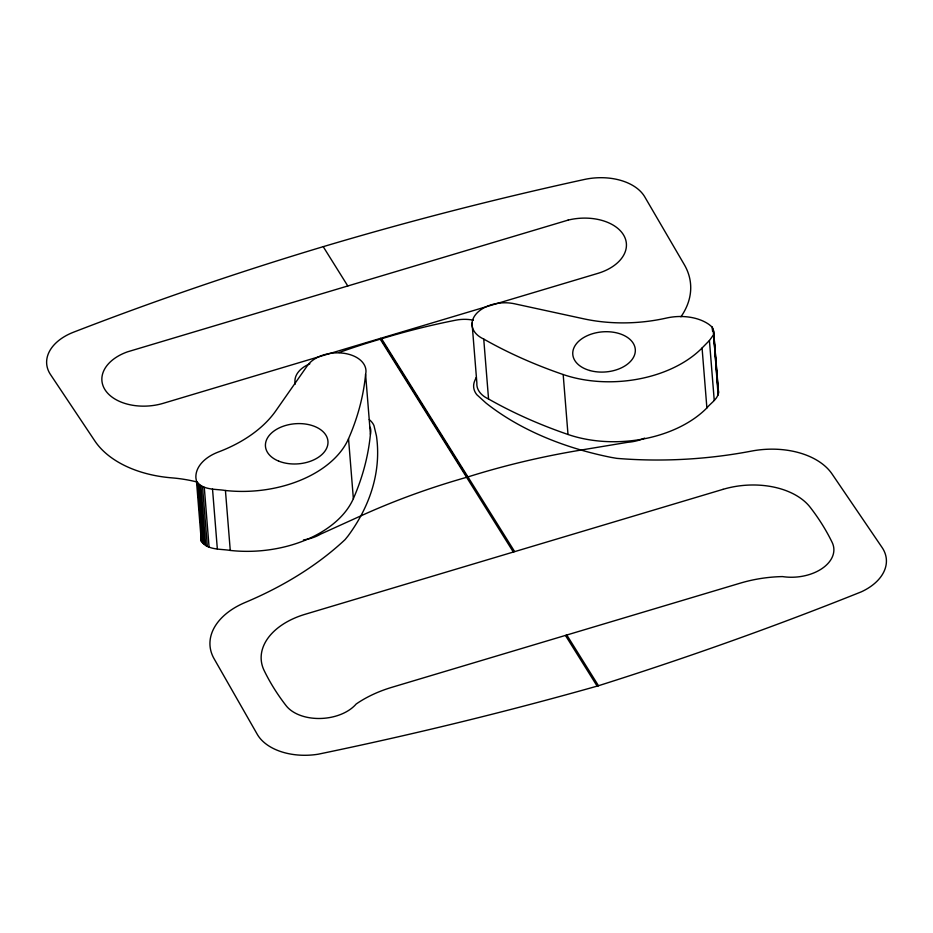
<?xml version="1.0" encoding="UTF-8"?>
<svg xmlns="http://www.w3.org/2000/svg" width="933" height="933" viewBox="0 0 933 933"><rect width="100%" height="100%" fill="white"/><g stroke="black" fill="none" stroke-linecap="round" stroke-linejoin="round"><path stroke-width="1.4" d="M718.445 393.691L713.57 330.888L712.276 327.156L709.15 324.579A41.46 26.591 -4.6 0 0 666.419 318.06A128.287 82.291 -4.6 0 1 583.58 318.783L514.41 303.761A30.789 19.745 -4.6 0 0 476.192 313.896A30.789 19.745 -4.6 0 0 483.737 339.064L488.554 398.997A461.31 295.901 -4.6 0 0 567.999 434.475A102.933 66.033 -4.6 0 0 706.887 407.931C710.724 403.009 718.013 399.056 718.55 392.245L713.57 330.888M718.083 395.125L713.617 333.757M196.501 481.358L195.918 478.034A41.46 26.591 -4.6 0 1 218.322 452.027A128.287 82.291 -4.6 0 0 275.841 410.788L307.389 365.654A30.789 19.745 -4.6 0 1 344.254 353.339A30.789 19.745 -4.6 0 1 365.596 374.378L370.413 434.311A461.31 295.901 -4.6 0 1 353.362 498.642A102.933 66.033 -4.6 0 1 230.264 550.435C220.573 548.767 207.802 550.353 201.318 541.292L196.501 481.358C202.974 490.42 215.756 488.834 225.436 490.501A102.933 66.033 -4.6 0 0 348.534 438.708A461.31 295.901 -4.6 0 0 365.596 374.378M201.318 541.292L200.735 537.968A41.46 26.591 -4.6 0 1 200.828 534.586M476.145 377.538L474.5 381.387A30.439 19.523 -4.6 0 0 476.856 394.741L486.093 403.114A288.379 184.979 -4.6 0 0 611.173 457.392L616.795 458.36A324.171 207.942 -4.6 0 0 751.438 451.106A70.908 45.484 -4.6 0 1 832.038 473.952L882.07 547.484A54.779 35.139 -4.6 0 1 861.392 591.802A2736.746 1755.486 -4.6 0 1 597.155 686.14L565.445 635.42M483.737 339.064A461.31 295.901 -4.6 0 0 563.182 374.53A102.933 66.033 -4.6 0 0 702.071 347.997L709.418 340.522L713.255 335.192M514.666 551.636L381.597 338.784A507.365 325.454 -4.6 0 0 339.111 352.522M566.798 635.023L598.496 685.743A2736.746 1755.486 -4.6 0 1 318.106 754.226A54.779 35.139 -4.6 0 1 257.251 734.294L214.077 658.71A70.908 45.484 -4.6 0 1 245.216 602.45A324.171 207.942 -4.6 0 0 345.105 539.589L347.939 536.102A288.379 184.979 -4.6 0 0 376.442 435.898L373.946 425.495A30.439 19.523 -4.6 0 0 369.235 419.547M196.898 481.964A110.852 71.106 -4.6 0 0 171.824 477.859A106.094 68.051 -4.6 0 1 94.781 440.866L50.674 374.809A50.639 32.48 -4.6 0 1 73.567 332.183A2470.887 1584.945 -4.6 0 1 323.215 246.662L347.787 285.976M380.536 338.352L467.281 477.125A555.357 356.231 -4.6 0 1 580.046 450.219L627.746 442.3A35.512 22.777 -4.6 0 0 644.621 438.125M513.325 552.033L380.256 339.18A507.365 325.454 -4.6 0 1 455.747 320.182A29.564 18.963 -4.6 0 1 473.381 320.206M717.99 389.423L718.55 392.245M713.162 329.489L713.967 339.472M714.2 342.329L714.888 350.89M715.121 353.747L715.809 362.307M716.031 365.165L716.719 373.725M716.952 376.582L717.64 385.142M712.509 328.148L712.742 330.993M712.276 327.156L712.614 331.437M709.418 340.522L714.246 400.455M702.071 347.997L706.887 407.931M563.182 374.53L567.999 434.475M472.04 323.063L476.868 382.996A30.789 19.745 -4.6 0 0 488.554 398.997M348.534 438.708L353.362 498.642M225.436 490.501L230.264 550.435M212.526 489.079L217.342 549.012M204.28 487.364L209.097 547.298M202.519 486.56L207.348 546.493M200.933 485.626L205.75 545.56M199.534 484.565L204.35 544.499M198.332 483.411L203.161 543.344M197.364 482.151L202.193 542.096M370.191 427.279A30.789 19.745 -4.6 0 1 370.413 434.311M303.458 539.939A35.512 22.777 -4.6 0 0 320.684 534.108L361.701 515.494A555.357 356.231 -4.6 0 1 467.281 477.125M323.215 246.662A2470.887 1584.945 -4.6 0 1 584.326 179.486A50.639 32.48 -4.6 0 1 644.913 197.143L684.286 264.622A106.094 68.051 -4.6 0 1 680.95 316.788M295.318 384.081A29.564 18.963 -4.6 0 1 309.873 363.8M568.115 220.106L127.471 351.846A45.111 28.935 -4.6 0 0 105.569 390.577A45.111 28.935 -4.6 0 0 163.263 403.313L597.808 273.392A45.111 28.935 -4.6 0 0 623.92 235.594A45.111 28.935 -4.6 0 0 568.115 220.106M723.063 489.335L304.928 614.346A68.995 44.259 -4.6 0 0 264.144 670.524A398.041 255.327 -4.6 0 0 286.116 705.675A39.699 25.471 -4.6 0 0 320.346 718.48A39.699 25.471 -4.6 0 0 356.138 704.042A104.309 66.908 -4.6 0 1 391.848 687.318L740.394 583.113A104.309 66.908 -4.6 0 1 782.46 576.582A39.699 25.471 -4.6 0 0 822.195 568.442A39.699 25.471 -4.6 0 0 832.154 542.423A398.041 255.327 -4.6 0 0 810.182 507.272A68.995 44.259 -4.6 0 0 723.063 489.335M589.808 370.518A31.349 20.106 -4.6 0 0 635.291 349.385A31.349 20.106 -4.6 0 0 587.02 335.798A31.349 20.106 -4.6 0 0 589.808 370.518M278.652 461.1A31.349 20.106 -4.6 0 0 327.868 444.155A31.349 20.106 -4.6 0 0 283.609 426.113A31.349 20.106 -4.6 0 0 278.652 461.1"/></g></svg>
